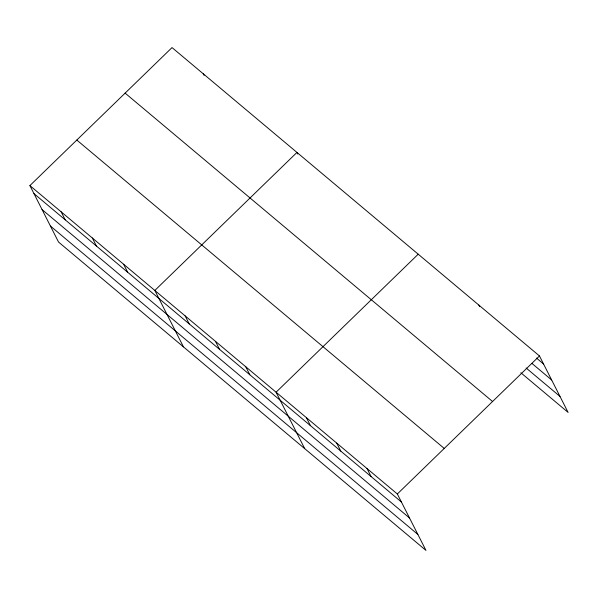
<?xml version="1.0" encoding="UTF-8"?>
<svg xmlns="http://www.w3.org/2000/svg" width="598" height="598" viewBox="0 0 598 598"><rect width="100%" height="100%" fill="white"/><g stroke="black" fill="none" stroke-linecap="round" stroke-linejoin="round"><path stroke-width="0.9" d="M29.9 185.597L397.341 493.978L425.97 550.414L58.529 242.033L29.9 185.597L172.03 47.586L539.471 355.967L568.1 412.403L520.865 372.763M418.211 254.202L276.082 392.213L304.718 448.65M397.341 493.978L539.471 355.967M536.481 358.06L543.53 363.973M531.899 363.39L551.64 379.954M526.15 368.017L559.99 396.422M125.124 93.131L492.565 401.512M76.806 140.052L444.239 448.433M33.966 193.61L401.4 501.991M42.069 209.592L409.51 517.973M50.426 226.051L417.86 534.433M478.841 305.085L479.656 306.684M297.774 154.037L296.959 152.43L154.83 290.449L183.459 346.885M203.26 73.801L204.075 75.4M367.023 468.54L371.089 476.546M336.711 443.096L340.778 451.109M306.4 417.658L310.459 425.664M245.771 366.768L249.837 374.782M215.459 341.331L219.518 349.344M185.141 315.886L189.207 323.899M123.599 264.234L127.658 272.247M92.361 238.026L96.428 246.032M61.131 211.812L65.197 219.825"/></g></svg>
